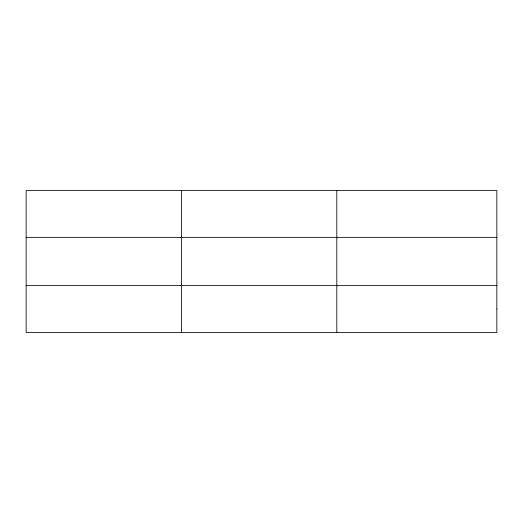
<?xml version="1.0" encoding="UTF-8"?>
<svg xmlns="http://www.w3.org/2000/svg" width="523" height="523" viewBox="0 0 523 523"><rect width="100%" height="100%" fill="white"/><g stroke="black" fill="none" stroke-linecap="round" stroke-linejoin="round"><path stroke-width="0.78" d="M181.481 332.465L181.481 190.535M336.812 332.465L336.812 190.535M26.15 237.37L496.85 237.37M26.15 285.63L496.85 285.63M496.85 309.047L496.85 332.465L26.15 332.465L26.15 190.535L496.85 190.535L496.85 309.047"/></g></svg>
